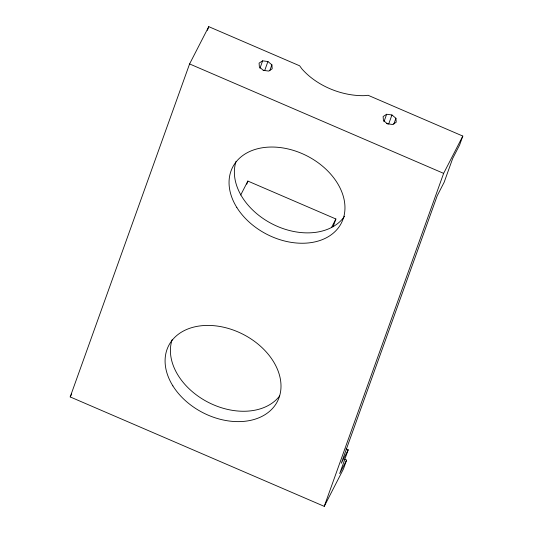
<?xml version="1.0" encoding="UTF-8"?>
<svg xmlns="http://www.w3.org/2000/svg" width="533" height="533" viewBox="0 0 533 533"><rect width="100%" height="100%" fill="white"/><g stroke="black" fill="none" stroke-linecap="round" stroke-linejoin="round"><path stroke-width="0.8" d="M344.318 459.153L346.61 460.139L343.412 469.06L324.244 506.35L70.196 396.925L189.588 63.94L208.756 26.65L299.646 65.799L301.885 68.87A61.115 42.194 19.7 0 0 364.119 95.674L368.13 95.294L462.804 136.075L459.606 144.996L452.69 158.461L444.162 182.239L437.24 195.704L341.3 463.277L348.216 449.812L345.95 448.839M207.424 30.368L208.756 26.65M259.951 68.264L262.616 60.835L267.919 61.535L271.89 64.826L272.21 68.777L268.685 71.076L263.382 70.369L259.404 67.078L259.085 63.127L262.616 60.835M267.919 61.535L264.721 70.456L263.202 70.256M269.758 70.776L271.89 64.826M246.759 184.185L247.872 181.073L335.89 218.99L333.098 226.765M383.973 121.684L386.638 114.255L391.942 114.961L395.919 118.253L396.232 122.204L392.708 124.495L387.404 123.789L383.427 120.498L383.114 116.547L386.638 114.255M391.942 114.961L388.744 123.876L386.472 123.576M393.787 124.196L395.919 118.253M324.244 506.35L443.636 173.372L462.804 136.075M348.216 449.812L339.688 473.597L346.61 460.139M70.196 396.925L71.702 393.994M240.703 195.025L247.872 181.073M331.739 227.065L335.89 218.99M189.588 63.94L443.636 173.372M279.652 395.946A61.115 44.039 27.2 0 1 207.73 402.055A61.115 44.039 27.2 0 1 172.112 339.748M344.585 216.225A61.115 44.039 27.2 0 1 272.709 224.193A61.115 44.039 27.2 0 1 236.072 161.366M172.885 385.892A61.115 44.039 27.2 0 0 273.282 407.598A61.115 44.039 27.2 0 0 222.961 327.075A61.115 44.039 27.2 0 0 172.885 385.892M236.845 207.51A61.115 44.039 27.2 0 0 337.242 229.217A61.115 44.039 27.2 0 0 286.921 148.694A61.115 44.039 27.2 0 0 236.845 207.51"/></g></svg>
